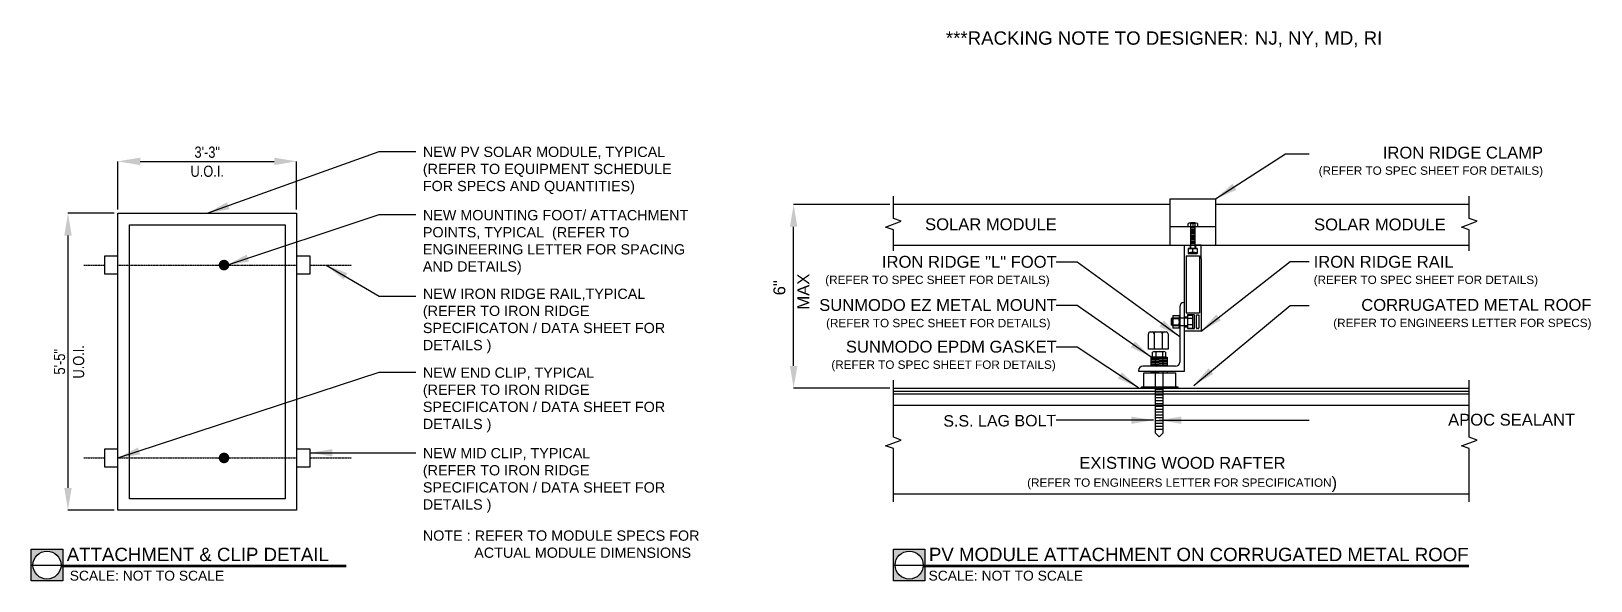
# Model space of a CAD drawing. Header units: feet. Extents: x 1527 to 2108, y 2333 to 2538.
import ezdxf

# ---------------------------------------------------------------- set-up
doc = ezdxf.new("R2010")
doc.units = ezdxf.units.FT
doc.header["$MEASUREMENT"] = 0
doc.linetypes.add('HIDDEN', pattern=[0.375, 0.25, -0.125])
doc.styles.add('PAPER SPACE TXT', font='technic_.ttf', dxfattribs={"height": 0.125})
doc.styles.add('TITLE BBLOCK TEXT', font='ARIALUNI.TTF')
doc.dimstyles.new('PAPER SPACE', dxfattribs={"dimscale": 0, "dimtxt": 0.125, "dimasz": 0.125, "dimexe": 0, "dimexo": 0.020508, "dimgap": 0.041992, "dimtad": 1, "dimdec": 4, "dimzin": 3, "dimdsep": 46, "dimlunit": 4, "dimtxsty": 'PAPER SPACE TXT', "dimcen": 0.125, "dimclrd": 1, "dimclre": 1, "dimclrt": 7, "dimadec": 0, "dimazin": 0, "dimtfac": 1, "dimtdec": 4, "dimtofl": 0, "dimtmove": 2, "dimatfit": 3, "dimfxl": 1, "dimfrac": 2, "dimtolj": 1, "dimtzin": 0, "dimarcsym": 1})

msp = doc.modelspace()

# ---------------------------------------------------------------- hatches: boundary and pattern name
h = msp.add_hatch(color=6)
h.dxf.hatch_style = 1
h.paths.add_polyline_path([(1538.66, 2345.05), (1526.87, 2345.05), (1526.87, 2333.26), (1538.66, 2333.26)])
h.paths.add_polyline_path([(1538, 2339.15, -1), (1527.53, 2339.15, -1)], flags=16)
h = msp.add_hatch(color=6)
h.dxf.hatch_style = 1
h.paths.add_polyline_path([(1860.11, 2345.05), (1848.32, 2345.05), (1848.32, 2333.26), (1860.11, 2333.26)])
h.paths.add_polyline_path([(1859.45, 2339.15, -1), (1848.98, 2339.15, -1)], flags=16)

# ---------------------------------------------------------------- linework, layer by layer
at = {"color": 1}
for p, q in [((1559.17, 2471.82), (1559.17, 2489.85)), ((1567.51, 2489.85), (1617.5, 2489.85)), ((1625.83, 2471.82), (1625.83, 2489.85)), ((1846.95, 2473.75), (1811.14, 2473.75)), ((1557.81, 2470.46), (1540.58, 2470.46)), ((1959.08, 2466.78), (1960.82, 2466.78)), ((1959.2, 2466.9), (1959.32, 2467.02)), ((1959.2, 2466.78), (1959.2, 2466.9)), ((1960.71, 2466.9), (1959.2, 2466.9)), ((1959.2, 2465.41), (1959.2, 2466.78)), ((1959.32, 2467.02), (1960.59, 2467.02)), ((1959.95, 2466.68), (1959.95, 2465.41)), ((1960.71, 2466.9), (1960.59, 2467.02)), ((1960.71, 2466.9), (1960.71, 2466.78)), ((1960.71, 2466.78), (1960.71, 2465.41)), ((1540.58, 2462.12), (1540.58, 2367.93)), ((1811.14, 2413.52), (1811.14, 2465.42)), ((1959.2, 2457.36), (1959.2, 2465.41)), ((1959.2, 2465.41), (1960.71, 2465.41)), ((1960.71, 2464.87), (1959.2, 2464.87)), ((1960.71, 2464.34), (1959.2, 2464.34)), ((1960.71, 2463.81), (1959.2, 2463.81)), ((1960.71, 2463.28), (1959.2, 2463.28)), ((1960.71, 2462.75), (1959.2, 2462.75)), ((1960.71, 2462.21), (1959.2, 2462.21)), ((1960.71, 2461.68), (1959.2, 2461.68)), ((1959.2, 2457.36), (1959.2, 2461.5)), ((1960.71, 2461.15), (1959.2, 2461.15)), ((1960.71, 2460.62), (1959.2, 2460.62)), ((1960.71, 2460.08), (1959.2, 2460.08)), ((1960.71, 2465.41), (1960.71, 2457.36)), ((1960.71, 2461.5), (1960.71, 2457.36)), ((1961.55, 2457.36), (1958.36, 2457.36)), ((1958.36, 2455.9), (1958.36, 2457.36)), ((1958.36, 2457.36), (1961.55, 2457.36)), ((1960.75, 2455.78), (1959.16, 2455.78)), ((1960.71, 2459.55), (1959.2, 2459.55)), ((1960.71, 2459.02), (1959.2, 2459.02)), ((1959.95, 2455.9), (1959.95, 2457.36)), ((1961.55, 2457.36), (1961.55, 2455.9)), ((1956.86, 2437.11), (1956.63, 2437.11)), ((1956.86, 2411.57), (1956.86, 2437.11)), ((1952.21, 2431.35), (1951.94, 2431.07)), ((1951.94, 2431.07), (1951.94, 2428.86)), ((1952.48, 2431.35), (1952.21, 2431.35)), ((1952.21, 2428.58), (1952.21, 2431.35)), ((1952.48, 2432.36), (1952.48, 2427.57)), ((1952.48, 2431.76), (1952.48, 2431.76)), ((1956.86, 2431.35), (1952.48, 2431.35)), ((1952.64, 2431.16), (1954.79, 2431.16)), ((1954.96, 2432.36), (1954.96, 2427.57)), ((1955.07, 2435.55), (1955.07, 2414.91)), ((1957.98, 2431.35), (1956.86, 2431.35)), ((1959.79, 2431.16), (1957.98, 2431.16)), ((1959.99, 2428.16), (1959.99, 2431.76)), ((1952.21, 2428.58), (1951.94, 2428.86)), ((1952.21, 2428.58), (1952.48, 2428.58)), ((1952.48, 2428.58), (1956.86, 2428.58)), ((1952.48, 2428.17), (1952.48, 2428.17)), ((1952.64, 2428.77), (1954.79, 2428.77)), ((1956.86, 2428.58), (1957.98, 2428.58)), ((1959.79, 2428.77), (1957.98, 2428.77)), ((1953.51, 2413.35), (1941.3, 2413.35)), ((1945.59, 2418.85), (1949.22, 2418.85)), ((1946, 2413.35), (1946, 2416.81)), ((1946.19, 2418.65), (1946.19, 2416.81)), ((1948.61, 2418.65), (1948.61, 2416.81)), ((1948.8, 2416.81), (1948.8, 2413.35)), ((1939.73, 2411.57), (1956.86, 2411.57)), ((1946, 2408.64), (1946, 2411.57)), ((1946, 2388.41), (1946, 2408.64)), ((1948.8, 2411.57), (1948.8, 2408.64)), ((1948.8, 2408.64), (1948.8, 2388.41)), ((1846.95, 2405.18), (1811.14, 2405.18)), ((1848.32, 2404.12), (2063.03, 2404.12)), ((1948.8, 2404.71), (1946, 2404.71)), ((1948.8, 2403.65), (1946, 2403.65)), ((1948.8, 2402.58), (1946, 2402.58)), ((1948.8, 2401.52), (1946, 2401.52)), ((1948.8, 2400.45), (1946, 2400.45)), ((1948.8, 2399.39), (1946, 2399.39)), ((1948.8, 2398.32), (1946, 2398.32)), ((1948.8, 2397.26), (1946, 2397.26)), ((1948.8, 2396.2), (1946, 2396.2)), ((1948.8, 2395.13), (1946, 2395.13)), ((1948.8, 2394.07), (1946, 2394.07)), ((1948.8, 2393), (1946, 2393)), ((1948.8, 2391.94), (1946, 2391.94)), ((1948.8, 2390.87), (1946, 2390.87)), ((1948.8, 2389.81), (1946, 2389.81)), ((1946, 2388.41), (1947.4, 2387.01)), ((1948.8, 2388.41), (1947.4, 2387.01)), ((1848.32, 2365.73), (2063.03, 2365.73)), ((1557.81, 2359.59), (1540.58, 2359.59))]:
    msp.add_line(p, q, dxfattribs=at)
at = {"color": 6}
for p, q in [((1848.32, 2473.91), (1951.44, 2473.91)), ((1968.47, 2473.91), (2063.03, 2473.91)), ((1848.32, 2458.59), (2063.03, 2458.59)), ((1848.32, 2405.18), (2063.03, 2405.18)), ((1848.32, 2403.05), (2063.03, 2403.05)), ((1848.32, 2398.8), (2063.03, 2398.8)), ((1526.87, 2339.15), (1644.3, 2339.15)), ((1848.32, 2339.15), (2062.84, 2339.15))]:
    msp.add_line(p, q, dxfattribs=at)
for p, q in [((1951.44, 2475.82), (1951.44, 2458.59)), ((1951.44, 2475.82), (1968.47, 2475.82)), ((1968.47, 2475.82), (1968.47, 2458.59)), ((1968.47, 2465.41), (1951.44, 2465.41)), ((1957.49, 2454.54), (1962.43, 2454.54)), ((1957.49, 2454.54), (1957.49, 2433.33)), ((1958.94, 2457.36), (1958.26, 2457.36)), ((1958.26, 2457.36), (1958.26, 2455.44)), ((1958.26, 2455.44), (1961.65, 2455.44)), ((1958.94, 2458.6), (1958.94, 2457.36)), ((1960.96, 2458.6), (1960.96, 2457.36)), ((1960.96, 2457.36), (1961.65, 2457.36)), ((1961.65, 2457.36), (1961.65, 2455.44)), ((1962.43, 2454.54), (1962.43, 2433.33)), ((1957.98, 2431.64), (1956.86, 2431.64)), ((1957.49, 2433.33), (1962.43, 2433.33)), ((1959.95, 2432.52), (1957.98, 2432.52)), ((1957.98, 2432.52), (1957.98, 2431.64)), ((1960.59, 2432.52), (1959.95, 2432.52)), ((1960.59, 2427.41), (1960.59, 2432.52)), ((1961.31, 2432.52), (1962.27, 2432.52)), ((1961.31, 2427.66), (1961.31, 2432.52)), ((1962.27, 2432.52), (1962.27, 2427.66)), ((1956.86, 2428.12), (1958.01, 2428.12)), ((1958.01, 2428.12), (1958.01, 2427.41)), ((1958.01, 2427.41), (1960.59, 2427.41)), ((1962.01, 2427.4), (1961.57, 2427.4)), ((1939.73, 2411.79), (1939.73, 2411.57))]:
    msp.add_line(p, q)
at = {"color": 1, "linetype": 'Continuous'}
for p, q in [((1554.17, 2454.4), (1554.17, 2447.86)), ((1559.17, 2454.4), (1554.17, 2454.4)), ((1559.17, 2447.86), (1559.17, 2454.4)), ((1625.83, 2454.4), (1625.83, 2447.86)), ((1630.83, 2454.4), (1625.83, 2454.4)), ((1630.83, 2447.86), (1630.83, 2454.4)), ((1554.17, 2447.86), (1559.17, 2447.86)), ((1625.83, 2447.86), (1630.83, 2447.86)), ((1559.17, 2382.42), (1554.17, 2382.41)), ((1554.17, 2382.41), (1554.17, 2375.87)), ((1559.17, 2375.87), (1559.17, 2382.42)), ((1625.83, 2382.42), (1625.83, 2375.87)), ((1630.83, 2382.42), (1625.83, 2382.42)), ((1630.83, 2375.87), (1630.83, 2382.42)), ((1554.17, 2375.87), (1559.17, 2375.87)), ((1625.83, 2375.87), (1630.83, 2375.87))]:
    msp.add_line(p, q, dxfattribs=at)
at = {"color": 4, "linetype": 'HIDDEN', "ltscale": 0.25}
for p, q in [((1546.54, 2451.13), (1554.17, 2451.13)), ((1559.17, 2451.13), (1625.83, 2451.13)), ((1630.83, 2451.13), (1646.39, 2451.13)), ((1546.54, 2379.14), (1554.17, 2379.14)), ((1559.17, 2379.14), (1625.83, 2379.14)), ((1630.83, 2379.14), (1646.39, 2379.14))]:
    msp.add_line(p, q, dxfattribs=at)
at = {"color": 3}
for p, q in [((1943.39, 2420.68), (1943.39, 2425.43)), ((1944.07, 2426.16), (1950.04, 2426.16)), ((1945.5, 2425.43), (1945.5, 2419.7)), ((1948.59, 2425.43), (1948.59, 2419.7)), ((1950.72, 2425.43), (1950.72, 2419.7)), ((1943.39, 2419.7), (1943.39, 2420.68)), ((1950.72, 2419.7), (1943.39, 2419.7)), ((1944.44, 2413.35), (1944.44, 2416.81)), ((1944.44, 2416.81), (1950.37, 2416.81)), ((1944.44, 2416.31), (1950.37, 2416.54)), ((1944.44, 2415.88), (1950.37, 2416.1)), ((1944.44, 2414.15), (1950.37, 2414.37)), ((1944.44, 2413.72), (1950.37, 2413.94)), ((1944.46, 2415.45), (1950.38, 2415.67)), ((1944.48, 2415.02), (1950.4, 2415.24)), ((1944.48, 2414.58), (1950.4, 2414.81)), ((1946.27, 2413.35), (1950.38, 2413.51)), ((1950.37, 2416.81), (1950.37, 2413.35)), ((1941.66, 2405.7), (1941.66, 2410.96)), ((1941.66, 2410.96), (1953.59, 2410.96)), ((1944.44, 2410.96), (1944.44, 2411.57)), ((1944.44, 2411.27), (1950.37, 2411.49)), ((1950.37, 2411.57), (1950.37, 2410.96)), ((1953.59, 2405.7), (1953.59, 2410.96)), ((1940.86, 2405.18), (1940.86, 2405.7)), ((1940.86, 2405.7), (1941.66, 2405.7)), ((1954.32, 2405.18), (1940.86, 2405.18)), ((1941.66, 2405.7), (1953.59, 2405.7)), ((1953.59, 2405.7), (1954.32, 2405.7)), ((1954.32, 2405.7), (1954.32, 2405.18))]:
    msp.add_line(p, q, dxfattribs=at)
at = {"color": 251, "linetype": 'Continuous'}
for p, q in [((1538, 2338.56), (1644.3, 2338.56)), ((1859.45, 2338.56), (2062.84, 2338.56))]:
    msp.add_line(p, q, dxfattribs=at)
at = {"color": 7, "linetype": 'Continuous', "flags": 128}
for points in [[(1848.32, 2456.51), (1848.32, 2464.28), (1845.4, 2465.34), (1851.24, 2467.47), (1848.32, 2468.53), (1848.32, 2476.85)], [(2063.03, 2456.51), (2063.03, 2464.28), (2060.11, 2465.34), (2065.95, 2467.47), (2063.03, 2468.53), (2063.03, 2476.85)], [(1848.32, 2362.79), (1848.32, 2382.63), (1845.4, 2383.69), (1851.24, 2385.82), (1848.32, 2386.88), (1848.32, 2408.12)], [(2063.03, 2362.79), (2063.03, 2382.63), (2060.11, 2383.69), (2065.95, 2385.82), (2063.03, 2386.88), (2063.03, 2408.12)]]:
    msp.add_lwpolyline(points, dxfattribs=at)
msp.add_lwpolyline([(1625.83, 2359.59), (1559.17, 2359.59), (1559.17, 2470.46), (1625.83, 2470.46)], close=True, dxfattribs=at)
at = {"color": 8, "linetype": 'Continuous', "flags": 128}
msp.add_lwpolyline([(1621.53, 2363.89), (1563.47, 2363.89), (1563.47, 2466.16), (1621.53, 2466.16)], close=True, dxfattribs=at)
at = {"color": 1}
for points in [[(1961.68, 2466.68), (1961.68, 2465.41), (1958.22, 2465.41), (1958.22, 2466.68)], [(1952.48, 2432.36), (1954.96, 2432.36)], [(1959.79, 2432.36), (1957.98, 2432.36), (1957.98, 2427.57), (1959.79, 2427.57)], [(1954.96, 2427.57), (1952.48, 2427.57)], [(1949.82, 2418.65), (1949.82, 2416.81), (1944.98, 2416.81), (1944.98, 2418.65)]]:
    msp.add_lwpolyline(points, dxfattribs=at)
for points in [[(1956.86, 2453.58), (1956.86, 2458.59), (1958.94, 2458.59)], [(1963.05, 2453.58), (1963.05, 2458.59), (1960.96, 2458.59)], [(1956.86, 2431.64), (1956.86, 2453.58)], [(1963.05, 2453.58), (1963.05, 2426.47), (1956.86, 2426.47), (1956.86, 2428.12)]]:
    msp.add_lwpolyline(points)
at = {"const_width": 1.97, "flags": 128}
for points in [[(1597.78, 2451.13, 1), (1599.75, 2451.13, 1)], [(1597.78, 2379.14, 1), (1599.75, 2379.14, 1)]]:
    msp.add_lwpolyline(points, format="xyb", close=True, dxfattribs=at)
at = {"color": 6}
for points in [[(1526.87, 2345.05), (1538.66, 2345.05), (1538.66, 2333.26), (1526.87, 2333.26)], [(1848.32, 2345.05), (1860.11, 2345.05), (1860.11, 2333.26), (1848.32, 2333.26)]]:
    msp.add_lwpolyline(points, close=True, dxfattribs=at)
for centre in [(1532.76, 2339.15), (1854.22, 2339.15)]:
    msp.add_circle(centre, 5.23, dxfattribs=at)
at = {"color": 1}
for centre, radius, start, end in [((1959.09, 2463.18), 3.6, 76.1061, 103.89393), ((1960.82, 2463.18), 3.6, 76.10607, 103.8939), ((1959.16, 2458.49), 2.71, 252.8487, 287.1513), ((1960.75, 2458.49), 2.71, 252.8487, 287.1513), ((1956.63, 2435.55), 1.56, 90, 180), ((1953.64, 2431.76), 1.16, 149.0201, 210.9799), ((1956.88, 2429.96), 4.4, 164.2217, 195.7782), ((1953.79, 2431.76), 1.16, 329.0201, 30.97992), ((1950.55, 2429.96), 4.4, 344.2218, 15.77825), ((1958.97, 2431.76), 1.02, 324.1655, 35.8345), ((1956.19, 2429.96), 3.8, 341.6338, 18.3662), ((1953.64, 2428.17), 1.16, 149.0201, 210.9799), ((1953.79, 2428.17), 1.16, 329.0201, 30.97991), ((1958.97, 2428.17), 1.02, 324.16539, 35.8346), ((1941.3, 2411.79), 1.56, 90, 180), ((1945.59, 2417.82), 1.03, 54.1654, 125.8346), ((1947.4, 2415.01), 3.84, 71.6338, 108.3662), ((1949.22, 2417.82), 1.03, 54.1655, 125.8345), ((1953.51, 2414.91), 1.56, 270, 0)]:
    msp.add_arc(centre, radius, start, end, dxfattribs=at)
at = {"color": 3}
for centre, start, end in [((1944.18, 2425.37), 98.19954, 175.74716), ((1944.71, 2425.37), 4.25284, 81.80046), ((1946.29, 2425.37), 98.19954, 175.74716), ((1947.8, 2425.37), 4.25284, 81.80046), ((1949.38, 2425.37), 98.19954, 175.74716), ((1949.93, 2425.37), 4.25284, 81.80046)]:
    msp.add_arc(centre, 0.794, start, end, dxfattribs=at)
for centre, start, end in [((1961.57, 2427.66), 180, 270), ((1962.01, 2427.66), 270, 0)]:
    msp.add_arc(centre, 0.258, start, end)
at = {"color": 1}
for points in [[(1567.51, 2491.23), (1567.51, 2488.46), (1559.17, 2489.85)], [(1617.5, 2491.23), (1617.5, 2488.46), (1625.83, 2489.85)], [(1809.75, 2465.42), (1812.53, 2465.42), (1811.14, 2473.75)], [(1539.2, 2462.12), (1541.97, 2462.12), (1540.58, 2470.46)], [(1809.75, 2413.52), (1812.53, 2413.52), (1811.14, 2405.18)], [(1539.2, 2367.93), (1541.97, 2367.93), (1540.58, 2359.59)]]:
    msp.add_solid(points, dxfattribs=at)

# ---------------------------------------------------------------- texts
at = {"color": 2, "char_height": 4.9766, "attachment_point": 1, "rotation": 359.98856, "style": 'TITLE BBLOCK TEXT'}
for s, insert, width in [('***RACKING NOTE TO DESIGNER:', (1867.9, 2538.38), 113.9229), ('NJ, NY, MD, RI', (1983.11, 2538.38), 328.8806)]:
    msp.add_mtext(s, dxfattribs=dict(at, insert=insert, width=width))
at = {"color": 7, "char_height": 4.166, "attachment_point": 5, "style": 'PAPER SPACE TXT'}
for s, insert in [('\\A1;3\'-3"', (1592.5, 2493.25)), ('\\A1;U.O.I.', (1592.5, 2486.13))]:
    msp.add_mtext(s, dxfattribs=dict(at, insert=insert))
at = {"color": 7, "style": 'TITLE BBLOCK TEXT'}
for s, insert, char_height, width, attachment_point, rotation in [('NEW PV SOLAR MODULE, TYPICAL\\P(REFER TO EQUIPMENT SCHEDULE FOR SPECS AND QUANTITIES)', (1672.9, 2495.33), 3.8299, 102.2973, 1, 359.98856), ('\\A1;\\pt646.82;IRON RIDGE CLAMP\\P{\\H0.7063x;(REFER TO SPEC SHEET FOR DETAILS)}', (2090.55, 2495.34), 4.4236, 85.6784, 3, 0.01144), ('NEW MOUNTING FOOT/ ATTACHMENT POINTS, TYPICAL  (REFER TO ENGINEERING LETTER FOR SPACING AND DETAILS)', (1672.9, 2471.71), 3.8299, 102.2973, 1, 359.98856), ('\\A1;\\pt646.82;SOLAR MODULE', (1860.15, 2468.58), 4.4236, 111.7592, 1, 359.98856), ('\\A1;\\pt646.82;SOLAR MODULE', (2005.17, 2468.5), 4.4236, 111.7592, 1, 359.98856), ('\\A1;\\pi25.331;IRON RIDGE "L" FOOT\\P\\pi1.7651,t648.59;{\\H0.7063x;  (REFER TO SPEC SHEET FOR DETAILS)\\P\\pi88.575,t735.4; }', (1818.74, 2454.58), 4.4236, 89.7874, 1, 359.98856), ('\\A1;IRON RIDGE RAIL\\P\\pt646.82;{\\H0.7063x;(REFER TO SPEC SHEET FOR DETAILS)\\P }', (2005.03, 2454.58), 4.4236, 90.3968, 1, 359.98856), ('NEW IRON RIDGE RAIL,TYPICAL\\P(REFER TO IRON RIDGE SPECIFICATON / DATA SHEET FOR DETAILS )', (1672.9, 2442.35), 3.8299, 102.2973, 1, 359.98856), ('\\A1;6"', (1803.59, 2439.85), 4.424, 72.7668, 1, 89.98856), ('\\A1;MAX', (1812.54, 2434.52), 4.424, 72.7668, 1, 89.98856), ('\\A1;\\pi16.319,t663.14;SUNMODO EZ METAL MOUNT\\P\\pi6.7601,t653.58;{\\H0.7063x;          (REFER TO SPEC SHEET FOR DETAILS)\\P\\pi102.77,t749.59;} ', (1804.35, 2438.44), 4.4236, 104.4839, 1, 359.98856), ('\\A1;\\pt646.82;CORRUGATED METAL ROOF\\P{\\H0.7063x;(REFER TO ENGINEERS LETTER FOR SPECS)}', (2108.6, 2438.49), 4.4236, 103.2205, 3, 0.01144), ('\\A1;\\pi26.268,t673.09;SUNMODO EPDM GASKET{\\H0.7063x;          \\P\\pi20.856,t667.68;(REFER TO SPEC SHEET FOR DETAILS)\\P\\pi102.77,t749.59;} ', (1804.35, 2422.9), 4.4236, 104.4839, 1, 359.98856), ('NEW END CLIP, TYPICAL\\P(REFER TO IRON RIDGE SPECIFICATON / DATA SHEET FOR DETAILS )', (1672.9, 2412.9), 3.8299, 102.2973, 1, 359.98856), ('\\A1;\\pi2.4272;{\\H0.7063x;S.S. LAG BOLT}', (1864.52, 2395.08), 6.043, 44.1134, 1, 0.19596), ('\\A1;\\pt646.82;APOC SEALANT ', (2102.54, 2395.63), 4.4236, 97.2372, 3, 0.01144), ('NEW MID CLIP, TYPICAL\\P(REFER TO IRON RIDGE SPECIFICATON / DATA SHEET FOR DETAILS )', (1672.9, 2382.84), 3.8299, 102.2973, 1, 359.98856), ('\\A1;\\pi26.895,t673.72;EXISTING WOOD RAFTER\\P\\pi7.4608,t654.28;{\\H0.7063x;(REFER TO ENGINEERS LETTER FOR SPECIFICATION})', (1890.75, 2379.53), 4.4236, 130.138, 1, 359.98856), ('\\pi-19.149,l19.149;NOTE : REFER TO MODULE SPECS FOR ACTUAL MODULE DIMENSIONS', (1672.9, 2352.08), 3.8299, 117.9492, 1, 359.98856), ('ATTACHMENT & CLIP DETAIL', (1540.13, 2345.62), 4.9766, 191.6609, 1, 359.98856), ('PV MODULE ATTACHMENT ON CORRUGATED METAL ROOF', (1861.58, 2345.62), 4.9766, 204.3044, 1, 359.98856), ('SCALE: NOT TO SCALE', (1541.24, 2337.04), 3.6907, 80.1638, 1, 359.98856), ('SCALE: NOT TO SCALE', (1861.44, 2337.04), 3.6907, 80.1638, 1, 359.98856)]:
    msp.add_mtext(s, dxfattribs=dict(at, insert=insert, char_height=char_height, width=width, attachment_point=attachment_point, rotation=rotation))
at = {"color": 7, "char_height": 4.166, "attachment_point": 5, "rotation": 90, "style": 'PAPER SPACE TXT'}
for s, insert in [('\\A1;5\'-5"', (1537.43, 2415.02)), ('\\A1;U.O.I.', (1544.56, 2415.02))]:
    msp.add_mtext(s, dxfattribs=dict(at, insert=insert))

# ---------------------------------------------------------------- leaders
for points in [[(1592.5, 2470.46), (1656.55, 2493.57), (1670.31, 2493.57)], [(1968.47, 2475.82), (1994.5, 2492.61), (2003.39, 2492.61)], [(1599.75, 2451.13), (1656.55, 2470), (1670.31, 2470)], [(1636.9, 2451.13), (1656.55, 2439.53), (1670.31, 2439.53)], [(1955.07, 2424.37), (1916.8, 2452.27), (1909.02, 2452.27)], [(1963.05, 2426.47), (1996.22, 2452.48), (2003.39, 2452.48)], [(1944.44, 2416.81), (1916.8, 2436), (1909.02, 2436)], [(1960.3, 2406.22), (1996.22, 2436.1), (2003.39, 2436.1)], [(1939.73, 2405.35), (1916.8, 2420.46), (1909.02, 2420.46)], [(1559.17, 2379.14), (1656.55, 2411.12), (1670.31, 2411.12)], [(1945.37, 2393.23), (1924, 2393.23), (1909.02, 2393.23)], [(1947.4, 2393.23), (1995.14, 2393.23), (2003.39, 2393.23)], [(1630.83, 2381.06), (1656.55, 2381.06), (1670.31, 2381.06)]]:
    msp.add_leader(points, dimstyle='PAPER SPACE', override={"dimscale": 66.653699, "dimtad": 0})

doc.saveas('drawing.dxf')
